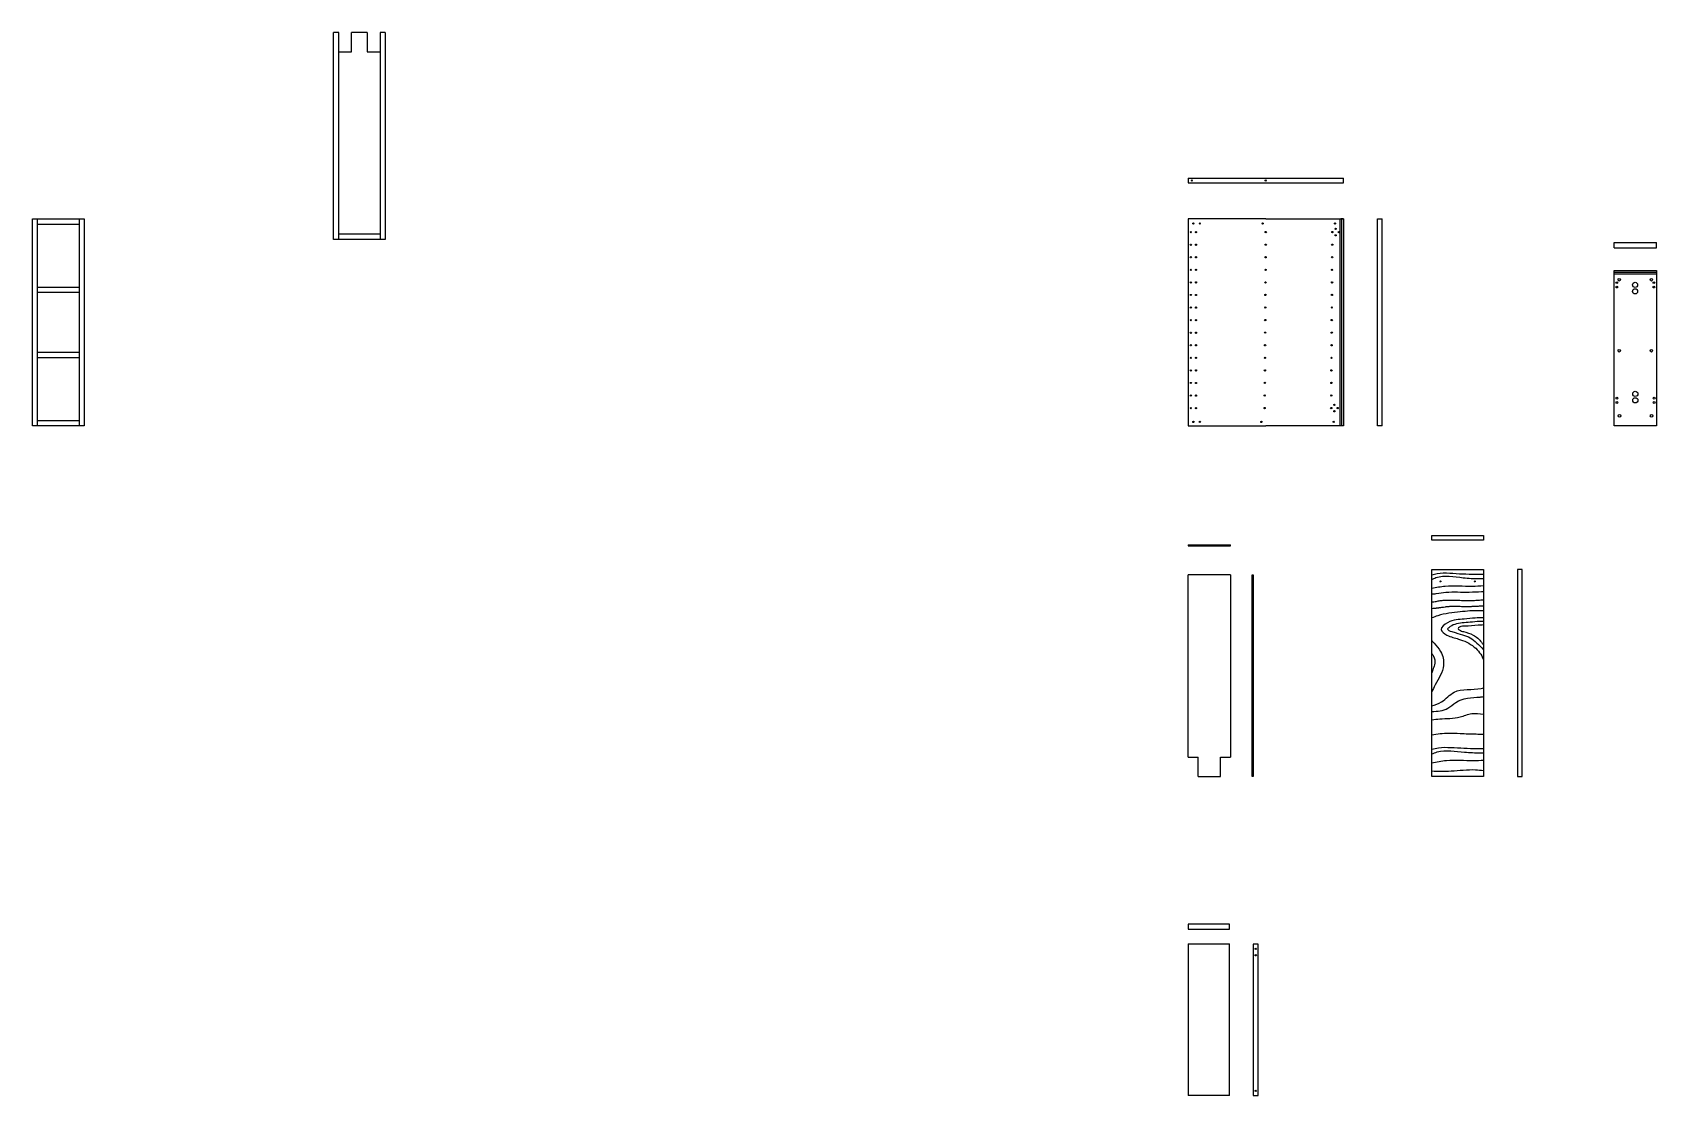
# Model space of a CAD drawing. Header units: millimetres. Extents: x 4413 to 32800, y 1732 to 26183.
# Drawn here: x 4413 to 10696, y 7525 to 11635 of the extents above; entities that cross this region are included whole.
import ezdxf

# ---------------------------------------------------------------- set-up
doc = ezdxf.new("R2010")
doc.units = ezdxf.units.MM

# ---------------------------------------------------------------- blocks, each defined once
blk = doc.blocks.new('*U1')
at = {"color": 8}
blk.add_circle((0, 0), 2.5, dxfattribs=at)
blk = doc.blocks.new('*U2')
at = {"color": 0, "linetype": 'ByBlock', "lineweight": -2, "transparency": 16777216}
for p in [(0, 0), (20, 0), (0, -48.6), (20, -48.6), (0, -97.2), (20, -97.2), (0, -145.8), (20, -145.8), (0, -194.4), (0, -243), (20, -194.4), (20, -243), (0, -291.6), (20, -291.6), (0, -340.2), (20, -340.2), (0, -388.8), (0, -437.4), (20, -388.8), (20, -437.4), (0, -486), (20, -486), (0, -534.6), (20, -534.6), (0, -583.2), (20, -583.2), (0, -631.8), (0, -680.4), (20, -631.8), (20, -680.4)]:
    blk.add_blockref('*U1', p, dxfattribs=at)
blk = doc.blocks.new('*U3')
at = {"color": 8}
blk.add_circle((0, 0), 2.5, dxfattribs=at)
blk = doc.blocks.new('*U4')
at = {"color": 0, "linetype": 'ByBlock', "lineweight": -2, "transparency": 16777216}
for p in [(0, 0), (0, -48.6), (0, -97.2), (0, -145.8), (0, -194.4), (0, -243), (0, -291.6), (0, -340.2), (0, -388.8), (0, -437.4), (0, -486), (0, -534.6), (0, -583.2), (0, -631.8), (0, -680.4)]:
    blk.add_blockref('*U3', p, dxfattribs=at)
blk = doc.blocks.new('*U5')
at = {"color": 8}
blk.add_circle((0, 0), 2.5, dxfattribs=at)
blk = doc.blocks.new('*U6')
at = {"color": 0, "linetype": 'ByBlock', "lineweight": -2, "transparency": 16777216}
for p in [(0, 0), (0, -48.6), (0, -97.2), (0, -145.8), (0, -194.4), (0, -243), (0, -291.6), (0, -340.2), (0, -388.8), (0, -437.4), (0, -486), (0, -534.6), (0, -583.2), (0, -631.8), (0, -680.4)]:
    blk.add_blockref('*U5', p, dxfattribs=at)
blk = doc.blocks.new('TRAMA')
at = {"color": 31}
for points in [[(8883.4, 9688.9), (8899.9, 9696.2), (9006, 9696), (9067.2, 9692.8), (9084.6, 9692.8)], [(8884, 9707.2), (8904.4, 9712.6), (8953.6, 9713.7), (9053.5, 9709.5), (9084, 9709.5)], [(8884, 9655.1), (8935.5, 9663.9), (9041.4, 9663.2), (9084, 9665.6)], [(8884, 9632.9), (8901.7, 9634.6), (8939.1, 9639.8), (9029.3, 9640.4), (9076.9, 9642.3), (9084, 9642.3)], [(9084, 9567.7), (9068.2, 9568.4), (8994.3, 9564.2), (8907.2, 9548.9), (8884, 9540.6)], [(9084, 9541.4), (9052.4, 9540.2), (9009.6, 9536.2), (8945.5, 9522.2), (8920.1, 9495.5), (8942.8, 9474.1), (8987.6, 9458.8), (9048.4, 9428.1), (9083.8, 9380), (9084, 9379.5)], [(9084, 9526.9), (9067.8, 9526.9), (9033, 9523.5), (8972.9, 9515.5), (8949.5, 9502.8), (8945.5, 9498.8), (8962.2, 9487.5), (9033, 9463.4), (9084, 9417.6)], [(9084, 9513.6), (9063.2, 9511.9), (9013.1, 9508.9), (8991.2, 9504.7), (8985.7, 9499.1), (8990.4, 9494), (9007.1, 9487.6), (9044.3, 9474.3), (9076.4, 9446.9), (9084, 9436.8)], [(8884, 9452.8), (8892.8, 9442.9), (8918.1, 9411.1), (8929.6, 9357), (8897.2, 9281.4), (8884, 9254.6)], [(8884, 9402.9), (8891.3, 9392.1), (8895.7, 9365), (8889.8, 9344.5), (8884, 9327.8)], [(8884, 9200.2), (8921.5, 9215.8), (8970.3, 9253.3), (9075.4, 9268.3), (9084, 9270.5)], [(8884, 9178.3), (8946.7, 9191.5), (8976.8, 9214.1), (9070.9, 9234.8), (9084, 9236.1)], [(8884, 9146.4), (8914.7, 9150.2), (8993.7, 9157.7), (9038.9, 9170.9), (9084, 9167.8)], [(8884, 9089), (8949.5, 9095.5), (8993.4, 9094), (9055.2, 9091.8), (9084, 9091.7)], [(8884, 9033.1), (8909.5, 9038.5), (8958.7, 9039.7), (9058.7, 9035.4), (9084, 9035.4)], [(8884, 9014.8), (8905, 9022.2), (9011.1, 9021.9), (9072.3, 9018.8), (9084, 9018.7)], [(8884, 8980.2), (8940.6, 8989.8), (9046.5, 8989.2), (9084, 8991)], [(8884, 8948.8), (8958.7, 8949), (9053.3, 8953.7), (9084, 8950.9)]]:
    blk.add_spline(points, degree=3, dxfattribs=at)
for points, knots in [([(8884, 9601.2), (8885.1, 9601.4), (8891, 9602.6), (8902.4, 9604.9), (8907.9, 9605.9), (8918.4, 9607.6), (8923.5, 9608.3), (8929.3, 9608.9), (8930.2, 9608.9), (8932.2, 9609.1), (8933.2, 9609.2), (8936.3, 9609.4), (8938.3, 9609.5), (8944.6, 9609.8), (8948.9, 9609.8), (8960.3, 9609.8), (8967.6, 9609.7), (8982.7, 9609.1), (8990.6, 9608.8), (9007, 9608.2), (9015.5, 9607.9), (9027.6, 9607.9), (9030.9, 9607.9), (9037.5, 9608), (9040.8, 9608.1), (9050.7, 9608.4), (9057.3, 9608.8), (9065.5, 9609.4), (9067.1, 9609.5), (9071.9, 9610), (9075.1, 9610.3), (9079.3, 9610.7), (9080.5, 9610.8), (9084, 9610.9)], [0, 0, 0, 0, 18.755468, 18.755468, 37.510937, 37.510937, 56.266405, 56.266405, 60.086331, 60.086331, 63.906257, 63.906257, 71.54611, 71.54611, 86.825814, 86.825814, 110.53599, 110.53599, 134.246166, 134.246166, 157.956342, 157.956342, 166.728392, 166.728392, 175.500443, 175.500443, 193.044544, 193.044544, 197.275846, 197.275846, 205.73845, 205.73845, 208.690639, 208.690639, 208.690639, 208.690639]), ([(8884, 9577.5), (8888.1, 9577.7), (8890.6, 9577.9), (8895, 9578.3), (8896.8, 9578.5), (8900, 9578.8), (8901.3, 9578.9), (8903.9, 9579.2), (8905.1, 9579.3), (8907, 9579.5), (8907.8, 9579.6), (8909.3, 9579.8), (8910.1, 9579.9), (8912.3, 9580.2), (8913.8, 9580.4), (8918.1, 9581), (8920.9, 9581.4), (8927.8, 9582.4), (8931.7, 9583), (8936.8, 9583.7), (8938.3, 9583.9), (8940.7, 9584.3), (8941.8, 9584.4), (8943.3, 9584.6), (8943.9, 9584.6), (8944.8, 9584.7), (8945.2, 9584.8), (8946.1, 9584.8), (8946.5, 9584.9), (8947.7, 9585), (8948.6, 9585.1), (8951.1, 9585.3), (8952.8, 9585.4), (8958.1, 9585.6), (8961.8, 9585.7), (8971.4, 9585.9), (8977.6, 9585.8), (8990.7, 9585.5), (8997.5, 9585.3), (9011.8, 9585), (9019.2, 9584.9), (9029.3, 9585), (9031.6, 9585.1), (9036.2, 9585.2), (9038.5, 9585.3), (9045.1, 9585.6), (9049.4, 9585.8), (9059, 9586.3), (9064.3, 9586.6), (9070.7, 9586.8), (9072.1, 9586.9), (9074.4, 9586.9), (9075.2, 9587), (9076.5, 9587), (9077, 9587), (9078.5, 9587), (9079.6, 9587), (9081.7, 9587), (9082.8, 9587), (9084, 9587), (9084, 9587), (9084, 9587)], [0, 0, 0, 0, 7.426073, 7.426073, 12.355891, 12.355891, 15.943599, 15.943599, 18.978993, 18.978993, 20.901222, 20.901222, 22.823452, 22.823452, 26.667911, 26.667911, 34.35683, 34.35683, 46.791949, 46.791949, 51.838335, 51.838335, 55.733243, 55.733243, 57.919106, 57.919106, 59.570362, 59.570362, 61.221617, 61.221617, 64.524128, 64.524128, 71.12915, 71.12915, 84.339193, 84.339193, 104.731051, 104.731051, 125.122909, 125.122909, 145.514768, 145.514768, 151.617123, 151.617123, 157.719479, 157.719479, 169.924191, 169.924191, 186.455496, 186.455496, 191.499083, 191.499083, 194.37737, 194.37737, 196.201836, 196.201836, 199.85077, 199.85077, 203.499703, 203.499703, 207.889657, 207.889657, 207.889657, 207.889657])]:
    blk.add_open_spline(points, degree=3, knots=knots, dxfattribs=at)

msp = doc.modelspace()

# ---------------------------------------------------------------- linework, layer by layer
at = {"color": 7}
for p, q in [((5577.5, 10834.6), (5577.5, 11634.6)), ((5597.5, 11634.6), (5577.5, 11634.6)), ((5597.5, 10834.6), (5597.5, 11634.6)), ((5647.5, 11559.7), (5647.5, 11634.6)), ((5707.5, 11634.6), (5647.5, 11634.6)), ((5707.5, 11634.6), (5707.5, 11559.7)), ((5757.5, 11634.6), (5757.5, 10834.6)), ((5777.5, 11634.6), (5757.5, 11634.6)), ((5777.5, 11634.6), (5777.5, 10834.6)), ((5597.5, 10834.6), (5597.5, 11559.7)), ((5597.5, 11559.7), (5647.5, 11559.7)), ((5707.5, 11559.7), (5757.5, 11559.7)), ((5757.5, 11559.7), (5757.5, 10834.6)), ((8884, 11071.4), (9484, 11071.4)), ((8884, 11053.4), (9484, 11053.4)), ((4413, 10913.8), (4613, 10913.8)), ((4413, 10113.8), (4413, 10913.8)), ((4433, 10113.8), (4433, 10913.8)), ((4433, 10893.8), (4593, 10893.8)), ((4593, 10913.8), (4593, 10113.8)), ((4613, 10913.8), (4613, 10113.8)), ((9615.8, 10913.8), (9633.8, 10913.8)), ((9615.8, 10113.8), (9615.8, 10913.8)), ((9633.8, 10113.8), (9633.8, 10913.8)), ((5777.5, 10834.6), (5577.5, 10834.6)), ((5757.5, 10854.6), (5597.5, 10854.6)), ((5757.5, 10834.6), (5597.5, 10834.6)), ((10531.5, 10802.4), (10531.5, 10822.4)), ((10531.5, 10822.4), (10695.5, 10822.4)), ((10695.5, 10802.4), (10695.5, 10822.4)), ((10531.5, 10802.4), (10695.5, 10802.4)), ((10531.5, 10713.8), (10613.5, 10713.8)), ((10531.5, 10713.8), (10695.5, 10713.8)), ((10531.5, 10113.8), (10531.5, 10713.8)), ((10695.5, 10713.8), (10695.5, 10113.8)), ((4433, 10650.5), (4593, 10650.5)), ((4433, 10630.5), (4593, 10630.5)), ((4593, 10397.1), (4433, 10397.1)), ((4593, 10377.1), (4433, 10377.1)), ((4593, 10133.8), (4433, 10133.8)), ((4613, 10113.8), (4413, 10113.8)), ((9633.8, 10113.8), (9615.8, 10113.8)), ((10695.5, 10113.8), (10531.5, 10113.8)), ((9826, 9689.9), (10026, 9689.9)), ((9826, 9671.9), (9826, 9689.9)), ((10026, 9689.9), (10026, 9671.9)), ((10026, 9671.9), (9826, 9671.9)), ((9826, 9557.9), (9857, 9557.9)), ((10176, 9557.9), (10158, 9557.9)), ((10158, 9557.9), (10158, 8757.9)), ((10176, 8757.9), (10176, 9557.9)), ((8884, 8832.8), (8884, 9537.9)), ((9048, 9537.9), (8884, 9537.9)), ((9048, 9537.9), (9048, 8832.8)), ((8884, 8832.8), (8922.8, 8832.8)), ((8922.8, 8757.9), (8922.8, 8832.8)), ((9009.2, 8832.8), (9048, 8832.8)), ((9009.2, 8757.9), (9009.2, 8832.8)), ((8922.8, 8757.9), (9009.2, 8757.9)), ((10158, 8757.9), (10176, 8757.9)), ((9044, 8187.3), (8884, 8187.3)), ((8884, 8187.3), (8884, 8167.3)), ((9044, 8167.3), (9044, 8187.3)), ((8884, 8167.3), (9044, 8167.3)), ((8884, 8110.6), (8884, 7524.6)), ((8884, 8110.6), (9044, 8110.6)), ((9044, 7524.6), (9044, 8110.6)), ((9155.1, 8110), (9135.1, 8110)), ((9135.1, 8110), (9135.1, 7810)), ((9155.1, 7810), (9155.1, 8110)), ((9135.1, 7810), (9135.1, 7524.6)), ((9155.1, 7524.6), (9155.1, 7810)), ((9044, 7524.6), (8884, 7524.6)), ((9135.1, 7524.6), (9155.1, 7524.6))]:
    msp.add_line(p, q, dxfattribs=at)
at = {"color": 8}
for p, q in [((9470, 10913.8), (9470, 10113.8)), ((9484, 10913.8), (9474, 10913.8)), ((9477, 10913.8), (9477, 10113.8)), ((10695.5, 10706.8), (10531.5, 10706.8)), ((10695.5, 10699.8), (10531.5, 10699.8)), ((8884, 9653.4), (8884, 9649.4)), ((8884, 9653.4), (9048, 9653.4)), ((8884, 9653.4), (8884, 9649.4)), ((8884, 9649.4), (9048, 9649.4)), ((9048, 9649.4), (9048, 9653.4)), ((9131, 8757.9), (9131, 9537.9)), ((9131, 9537.9), (9135, 9537.9)), ((9135, 9537.9), (9135, 8757.9)), ((9131, 8832.8), (9135, 8832.8)), ((9135, 8757.9), (9131, 8757.9))]:
    msp.add_line(p, q, dxfattribs=at)
at = {"color": 7}
for points in [[(8884, 11071.4), (8884, 11053.4)], [(9484, 11053.4), (9484, 11071.4)]]:
    msp.add_lwpolyline(points, dxfattribs=at)
for points in [[(9184, 10913.8), (8884, 10913.8), (8884, 10113.8), (9184, 10113.8)], [(9184, 10913.8), (9484, 10913.8), (9484, 10113.8), (9184, 10113.8)]]:
    msp.add_lwpolyline(points)
msp.add_lwpolyline([(9826, 9557.9), (10026, 9557.9), (10026, 8757.9), (9826, 8757.9)], close=True, dxfattribs=at)
at = {"color": 8}
for centre, radius in [((8898, 11062.4), 2.5), ((9184, 11062.4), 2.5), ((8904, 10896.2), 2.5), ((8929, 10896.2), 2.5), ((9171.5, 10896.3), 2.5), ((9451.7, 10896.3), 2.5), ((9454, 10875.4), 2.5), ((9454, 10850.4), 2.5), ((9466.5, 10862.9), 2.5), ((10551.5, 10678.8), 5), ((10675.5, 10678.8), 5), ((10541.5, 10667.3), 3.5), ((10541.5, 10650.3), 3.5), ((10612.5, 10658.8), 10), ((10612.5, 10633.8, 17.3), 10), ((10685.5, 10667.3), 3.5), ((10685.5, 10650.3), 3.5), ((10551.5, 10404.3), 5), ((10675.5, 10404.3), 5), ((10613.5, 10237.5, 17.3), 10), ((9449.6, 10195), 2.5), ((9462.1, 10182.5), 2.5), ((10542.5, 10221), 3.5), ((10542.5, 10204), 3.5), ((10613.5, 10212.5), 10), ((10686.5, 10221), 3.5), ((10686.5, 10204), 3.5), ((8904, 10129.1), 2.5), ((8929, 10129.1), 2.5), ((9167.1, 10129.1), 2.5), ((9446.7, 10129.2), 2.5), ((9449.6, 10170), 2.5), ((10552.5, 10152.8), 5), ((10676.5, 10152.8), 5), ((9859.5, 9512.4), 2), ((9992.5, 9512.4), 2), ((9145.1, 8091.8), 2.5), ((9145.1, 8066.8), 2.5), ((9145.1, 7542.8), 2.5)]:
    msp.add_circle(centre, radius, dxfattribs=at)

# ---------------------------------------------------------------- block references
msp.add_blockref('*U2', (8894, 10862.7), dxfattribs=at)
at = {"color": 8, "rotation": 359.6277641553115}
for name, p in [('*U6', (9184, 10862.9)), ('*U4', (9441.5, 10862.9))]:
    msp.add_blockref(name, p, dxfattribs=at)
at = {"color": 7}
msp.add_blockref('TRAMA', (942, -169.4), dxfattribs=at)

doc.saveas('drawing.dxf')
